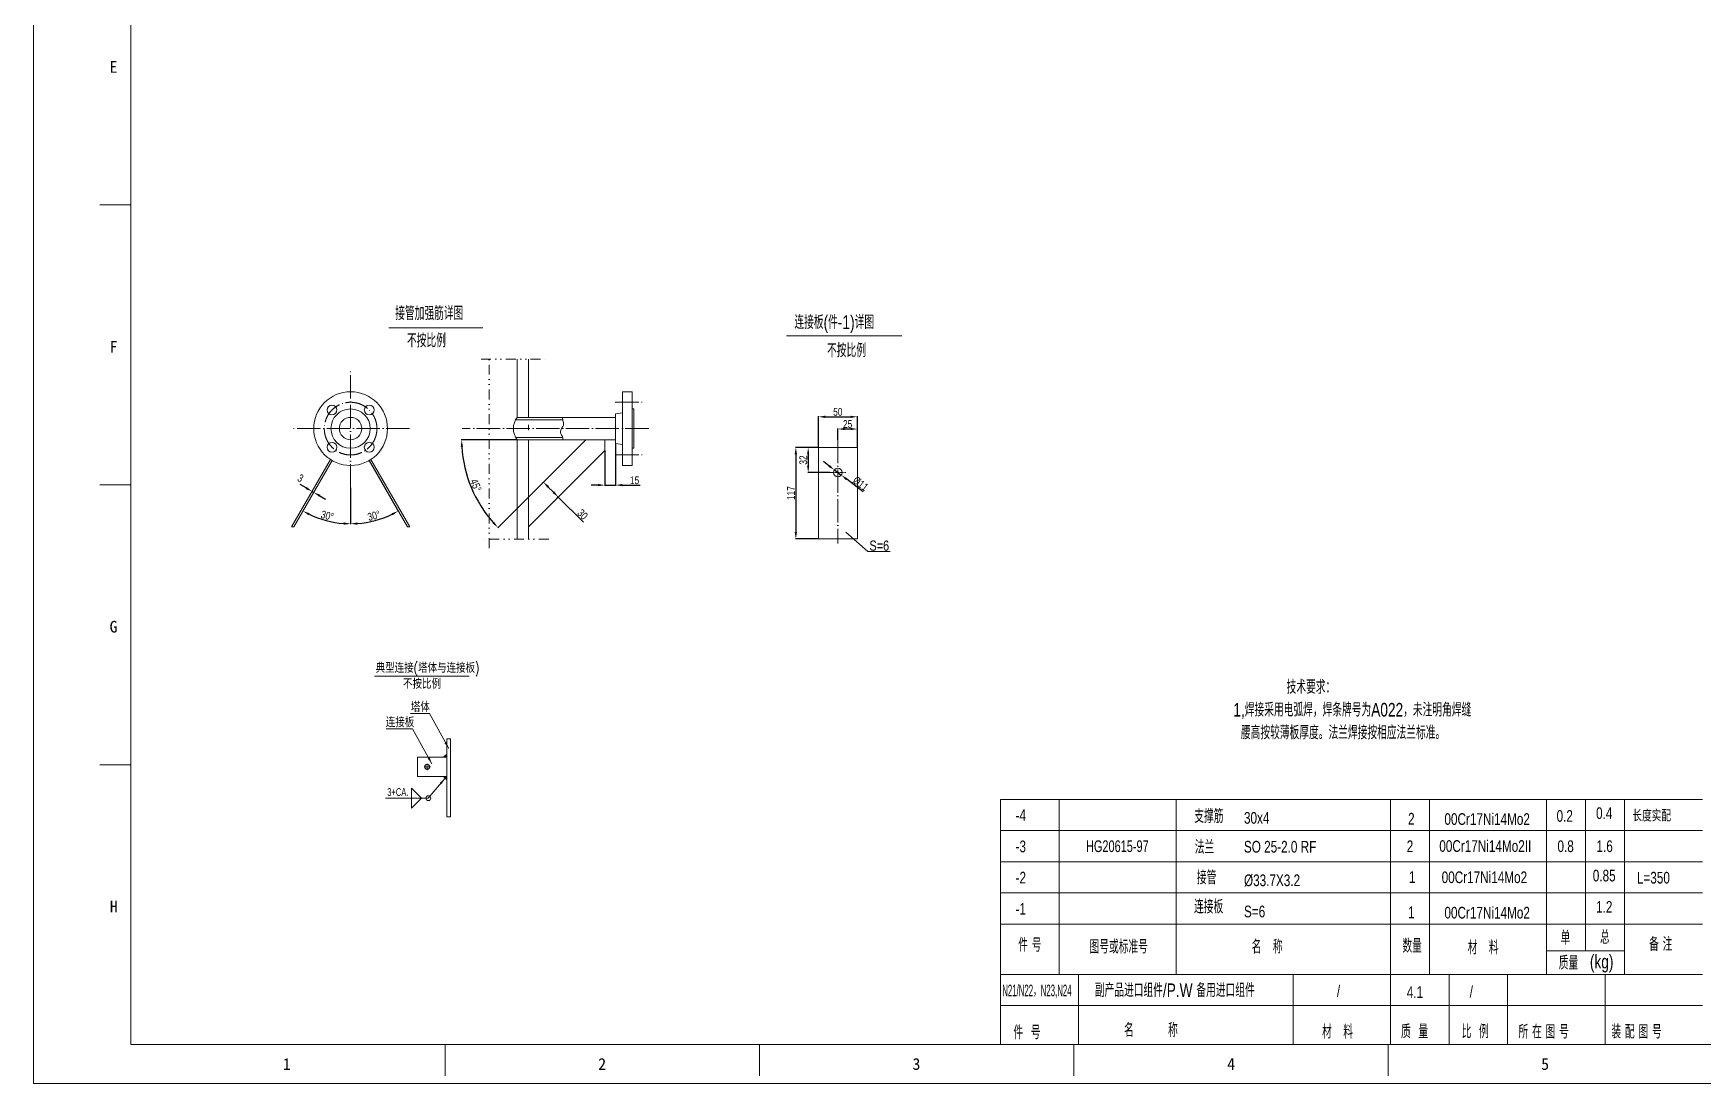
# Model space of a CAD drawing. Header units: millimetres. Extents: x 8160 to 405605, y -30951 to 80400.
# Drawn here: x 162532 to 179652, y 7419 to 18188 of the extents above; entities that cross this region are included whole.
import ezdxf
from ezdxf.enums import TextEntityAlignment as Align

# ---------------------------------------------------------------- set-up
doc = ezdxf.new("R2010")
doc.units = ezdxf.units.MM
for name, pattern in [('ACAD_ISO04W100', [30.5, 24, -3, 0.5, -3]), ('CENTER', [50.8, 31.75, -6.35, 6.35, -6.35]), ('DIVIDE', [31.75, 12.7, -6.35, 0, -6.35, 0, -6.35]), ('HIDDEN', [9.525, 6.35, -3.175])]:
    doc.linetypes.add(name, pattern=pattern)
doc.layers.get('0').update_dxf_attribs({"lineweight": 13})
doc.layers.get('Defpoints').update_dxf_attribs({"lineweight": 13})
for name, color, linetype, lineweight in [('bh', 7, 'Continuous', 13), ('CENTER', 1, 'CENTER', 13), ('DIM', 7, 'Continuous', 13), ('DIVIDE', 3, 'DIVIDE', 13), ('HIDDEN', 6, 'HIDDEN', 13), ('PROFILE', 4, 'Continuous', 15), ('SEE', 2, 'Continuous', 13), ('table_i', 7, 'Continuous', 13), ('table_o', 161, 'Continuous', 13)]:
    doc.layers.add(name, color=color, linetype=linetype, lineweight=lineweight)
doc.styles.add('HZ', font='txt.shx', dxfattribs={"width": 0.75, "bigfont": 'tcc_hzdx.shx'})
doc.styles.add('HZDX', font='tcc_simp.shx', dxfattribs={"width": 0.8, "height": 80, "bigfont": 'hzdx.shx'})
doc.styles.add('TCC', font='tcc_simp.shx', dxfattribs={"width": 0.75, "bigfont": 'tcc_hzdx.shx'})
doc.styles.add('图签', font='SimSun.ttf', dxfattribs={"height": 3})
doc.dimstyles.new('uni', dxfattribs={"dimtxt": 90, "dimasz": 70, "dimexe": 5, "dimexo": 0.625, "dimgap": 10, "dimtad": 1, "dimdec": 0, "dimdsep": 46, "dimtxsty": 'HZDX', "dimcen": 2.5, "dimadec": 0, "dimazin": 0, "dimtfac": 1, "dimtdec": 0, "dimtmove": 0, "dimatfit": 3, "dimfxl": 0, "dimarcsym": 0})

# ---------------------------------------------------------------- blocks, each defined once
blk = doc.blocks.new('*D546')
at = {"layer": 'Defpoints', "color": 0}
for p in [(170583, 13942), (170352, 13006), (170583, 13006)]:
    blk.add_point(p, dxfattribs=at)
at = {"layer": 'DIM', "color": 0, "lineweight": -2}
for p, q in [((170582, 13942), (170347, 13942)), ((170352, 13872), (170352, 13076)), ((170582, 13006), (170347, 13006))]:
    blk.add_line(p, q, dxfattribs=at)
at = {"layer": 'DIM', "color": 0}
for points in [[(170340, 13872), (170364, 13872), (170352, 13942)], [(170340, 13076), (170364, 13076), (170352, 13006)]]:
    blk.add_solid(points, dxfattribs=at)
at = {"layer": 'DIM', "color": 0, "insert": (170302, 13474), "char_height": 80, "attachment_point": 5, "rotation": 90, "style": 'HZDX'}
blk.add_mtext('117', dxfattribs=at)
blk = doc.blocks.new('*D547')
at = {"layer": 'Defpoints', "color": 0}
for p in [(170583, 13942), (170479, 13686), (170702, 13686)]:
    blk.add_point(p, dxfattribs=at)
at = {"layer": 'DIM', "color": 0, "lineweight": -2}
for p, q in [((170582, 13942), (170474, 13942)), ((170479, 13872), (170479, 13756)), ((170701, 13686), (170474, 13686))]:
    blk.add_line(p, q, dxfattribs=at)
at = {"layer": 'DIM', "color": 0}
for points in [[(170467, 13872), (170490, 13872), (170479, 13942)], [(170467, 13756), (170490, 13756), (170479, 13686)]]:
    blk.add_solid(points, dxfattribs=at)
at = {"layer": 'DIM', "color": 0, "insert": (170429, 13814), "char_height": 80, "attachment_point": 5, "rotation": 90, "style": 'HZDX'}
blk.add_mtext('32', dxfattribs=at)
blk = doc.blocks.new('*D548')
at = {"layer": 'Defpoints', "color": 0}
for p in [(170983, 14132), (170783, 14022), (170983, 13942)]:
    blk.add_point(p, dxfattribs=at)
at = {"layer": 'DIM', "color": 0, "lineweight": -2}
for p, q in [((170783, 14022), (170783, 14137)), ((170853, 14132), (170913, 14132)), ((170983, 13942), (170983, 14137))]:
    blk.add_line(p, q, dxfattribs=at)
at = {"layer": 'DIM', "color": 0}
for points in [[(170853, 14143), (170853, 14120), (170783, 14132)], [(170913, 14143), (170913, 14120), (170983, 14132)]]:
    blk.add_solid(points, dxfattribs=at)
at = {"layer": 'DIM', "color": 0, "insert": (170883, 14182), "char_height": 80, "attachment_point": 5, "style": 'HZDX'}
blk.add_mtext('25', dxfattribs=at)
blk = doc.blocks.new('*D549')
at = {"layer": 'Defpoints', "color": 0}
for p in [(170983, 14257), (170583, 13942), (170983, 13942)]:
    blk.add_point(p, dxfattribs=at)
at = {"layer": 'DIM', "color": 0, "lineweight": -2}
for p, q in [((170583, 13942), (170583, 14262)), ((170653, 14257), (170913, 14257)), ((170983, 13942), (170983, 14262))]:
    blk.add_line(p, q, dxfattribs=at)
at = {"layer": 'DIM', "color": 0}
for points in [[(170653, 14268), (170653, 14245), (170583, 14257)], [(170913, 14268), (170913, 14245), (170983, 14257)]]:
    blk.add_solid(points, dxfattribs=at)
at = {"layer": 'DIM', "color": 0, "insert": (170783, 14307), "char_height": 80, "attachment_point": 5, "style": 'HZDX'}
blk.add_mtext('50', dxfattribs=at)
blk = doc.blocks.new('*D550')
at = {"layer": 'Defpoints', "color": 0}
for p in [(170748, 13712), (170818, 13659)]:
    blk.add_point(p, dxfattribs=at)
at = {"layer": 'DIM', "color": 0, "lineweight": -2}
for p, q in [((170692, 13755), (170637, 13797)), ((170748, 13712), (170818, 13659)), ((171043, 13488), (170874, 13617))]:
    blk.add_line(p, q, dxfattribs=at)
at = {"layer": 'DIM', "color": 0}
for points in [[(170699, 13764), (170685, 13745), (170748, 13712)], [(170881, 13626), (170867, 13607), (170818, 13659)]]:
    blk.add_solid(points, dxfattribs=at)
at = {"layer": 'DIM', "color": 0, "insert": (171016, 13571), "char_height": 80, "attachment_point": 5, "rotation": 322.7581, "style": 'HZDX'}
blk.add_mtext('%%C11', dxfattribs=at)
blk = doc.blocks.new('*D562')
at = {"layer": 'Defpoints', "color": 0}
for p in [(165786, 14741), (165597, 13808), (165786, 13530), (165452, 13218), (165204, 13128)]:
    blk.add_point(p, dxfattribs=at)
at = {"layer": 'DIM', "color": 0, "lineweight": -2}
blk.add_line((165786, 13530), (165786, 13155), dxfattribs=at)
blk.add_arc((165786, 14136), 976, 244.1093, 265.8907, dxfattribs=at)
at = {"layer": 'DIM', "color": 0}
for points in [[(165354, 13247), (165365, 13268), (165298, 13290)], [(165716, 13174), (165715, 13150), (165786, 13160)]]:
    blk.add_solid(points, dxfattribs=at)
at = {"layer": 'DIM', "color": 0, "insert": (165547, 13243), "char_height": 80, "attachment_point": 5, "rotation": 345, "style": 'HZDX'}
blk.add_mtext('30°', dxfattribs=at)
blk = doc.blocks.new('*D563')
at = {"layer": 'Defpoints', "color": 0}
for p in [(165786, 14136), (165975, 13808), (165786, 13530), (165955, 13174)]:
    blk.add_point(p, dxfattribs=at)
at = {"layer": 'DIM', "color": 0, "lineweight": -2}
for p, q in [((165975, 13808), (166276, 13286)), ((165786, 13530), (165786, 13155))]:
    blk.add_line(p, q, dxfattribs=at)
blk.add_arc((165786, 14136), 976, 274.1093, 295.8907, dxfattribs=at)
at = {"layer": 'DIM', "color": 0}
for points in [[(166207, 13268), (166217, 13247), (166274, 13290)], [(165856, 13150), (165855, 13174), (165786, 13160)]]:
    blk.add_solid(points, dxfattribs=at)
at = {"layer": 'DIM', "color": 0, "insert": (166025, 13243), "char_height": 80, "attachment_point": 5, "rotation": 15, "style": 'HZDX'}
blk.add_mtext('30°', dxfattribs=at)
blk = doc.blocks.new('*D561')
at = {"layer": 'Defpoints', "color": 0}
for p in [(165389, 13492), (165408, 13482), (165408, 13482)]:
    blk.add_point(p, dxfattribs=at)
at = {"layer": 'DIM', "color": 0, "lineweight": -2}
for p, q in [((165329, 13527), (165268, 13562)), ((165389, 13492), (165387, 13488)), ((165389, 13492), (165408, 13482)), ((165408, 13481), (165406, 13477)), ((165469, 13447), (165529, 13412))]:
    blk.add_line(p, q, dxfattribs=at)
at = {"layer": 'DIM', "color": 0}
for points in [[(165335, 13538), (165323, 13517), (165389, 13492)], [(165475, 13457), (165463, 13437), (165408, 13482)]]:
    blk.add_solid(points, dxfattribs=at)
at = {"layer": 'DIM', "color": 0, "insert": (165272, 13628), "char_height": 80, "attachment_point": 5, "rotation": 330, "style": 'HZDX'}
blk.add_mtext('3', dxfattribs=at)
blk = doc.blocks.new('*D564')
at = {"layer": 'Defpoints', "color": 0}
for p in [(168394, 13913), (168502, 13983), (168502, 13556)]:
    blk.add_point(p, dxfattribs=at)
at = {"layer": 'DIM', "color": 0, "lineweight": -2}
for p, q in [((168394, 13912), (168394, 13551)), ((168502, 13982), (168502, 13551)), ((168324, 13556), (168254, 13556)), ((168394, 13556), (168502, 13556)), ((168572, 13556), (168754, 13556))]:
    blk.add_line(p, q, dxfattribs=at)
at = {"layer": 'DIM', "color": 0}
for points in [[(168324, 13568), (168324, 13545), (168394, 13556)], [(168572, 13568), (168572, 13545), (168502, 13556)]]:
    blk.add_solid(points, dxfattribs=at)
at = {"layer": 'DIM', "color": 0, "insert": (168698, 13606), "char_height": 80, "attachment_point": 5, "style": 'HZDX'}
blk.add_mtext('15', dxfattribs=at)
blk = doc.blocks.new('*D565')
at = {"layer": 'Defpoints', "color": 0}
for p in [(167494, 14021), (168197, 14021), (168502, 14021), (166968, 13691), (167609, 13433)]:
    blk.add_point(p, dxfattribs=at)
at = {"layer": 'DIM', "color": 0, "lineweight": -2}
for p, q in [((167494, 14021), (166920, 14021)), ((167609, 13433), (167294, 13118))]:
    blk.add_line(p, q, dxfattribs=at)
blk.add_arc((168197, 14021), 1272, 183.1532, 221.8468, dxfattribs=at)
at = {"layer": 'DIM', "color": 0}
for points in [[(166915, 13950), (166938, 13951), (166925, 14021)], [(167258, 13180), (167241, 13164), (167297, 13121)]]:
    blk.add_solid(points, dxfattribs=at)
at = {"layer": 'DIM', "color": 0, "insert": (167070, 13554), "char_height": 80, "attachment_point": 5, "rotation": 292.5, "style": 'HZDX'}
blk.add_mtext('45°', dxfattribs=at)
blk = doc.blocks.new('*D560')
at = {"layer": 'Defpoints', "color": 0}
for p in [(167750, 13574), (167903, 13421), (167916, 13434)]:
    blk.add_point(p, dxfattribs=at)
at = {"layer": 'DIM', "color": 0, "lineweight": -2}
for p, q in [((167751, 13575), (167767, 13590)), ((167812, 13537), (167866, 13484)), ((167903, 13422), (167919, 13438)), ((167916, 13434), (168173, 13177))]:
    blk.add_line(p, q, dxfattribs=at)
at = {"layer": 'DIM', "color": 0}
for points in [[(167821, 13546), (167804, 13529), (167763, 13587)], [(167874, 13492), (167858, 13475), (167916, 13434)]]:
    blk.add_solid(points, dxfattribs=at)
at = {"layer": 'DIM', "color": 0, "insert": (168165, 13256), "char_height": 80, "attachment_point": 5, "rotation": 315, "style": 'HZDX'}
blk.add_mtext('30', dxfattribs=at)
blk = doc.blocks.new('bconn-5')
at = {"layer": 'bh'}
for points in [[(303957, -6044), (303925, -6076), (303957, -6076)], [(303957, -6308), (303925, -6276), (303957, -6276)]]:
    blk.add_hatch(color=256, dxfattribs=at).paths.add_polyline_path(points)
for p, q in [((303925, -6076), (303957, -6044)), ((303925, -6276), (303957, -6308))]:
    blk.add_line(p, q, dxfattribs=at)
at = {"layer": 'CENTER'}
for p, q in [((303757, -6209), (303757, -6143)), ((303724, -6176), (303790, -6176))]:
    blk.add_line(p, q, dxfattribs=at)
at = {"layer": 'DIM'}
for p, q in [((303217, -5244), (304186, -5244)), ((303594, -6393), (303697, -6496)), ((303594, -6393), (303594, -6496)), ((303594, -6599), (303697, -6496)), ((303594, -6599), (303594, -6496))]:
    blk.add_line(p, q, dxfattribs=at)
blk.add_circle((303768, -6496), 25, dxfattribs=at)
at = {"layer": 'PROFILE'}
for p, q in [((303957, -6687), (303957, -5887)), ((303997, -5887), (303957, -5887)), ((303997, -6687), (303997, -5887)), ((303657, -6276), (303657, -6076)), ((303957, -6076), (303657, -6076)), ((303957, -6276), (303657, -6276)), ((303997, -6687), (303957, -6687))]:
    blk.add_line(p, q, dxfattribs=at)
blk.add_circle((303757, -6176), 25, dxfattribs=at)
at = {"layer": 'DIM'}
for s, height, style, width, p in [('典型连接(塔体与连接板)', 100, 'HZ', 0.75, (303228, -5211)), ('不按比例', 100, 'HZ', 0.75, (303508, -5375)), ('塔体', 100, 'HZ', 0.75, (303589, -5612)), ('连接板', 100, 'HZ', 0.75, (303332, -5769)), ('3+CA.', 80, 'HZDX', 0.7, (303347, -6474))]:
    blk.add_text(s, height=height, dxfattribs=dict(at, style=style, width=width)).set_placement(p)
at = {"layer": 'bh'}
for points in [[(303978, -5988), (303779, -5628), (303584, -5628)], [(303805, -6145), (303606, -5786), (303337, -5786)]]:
    blk.add_leader(points, dimstyle='uni', override={"dimgap": 10, "dimtad": 0}, dxfattribs=at)
at = {"layer": 'DIM'}
blk.add_leader([(303941, -6292), (303768, -6496), (303330, -6496)], dimstyle='uni', override={"dimgap": 10, "dimtad": 0}, dxfattribs=at)

msp = doc.modelspace()

# ---------------------------------------------------------------- linework, layer by layer
at = {"color": 7}
for p, q in [((162532.2, 31179.5), (162532.2, 7419.5)), ((163532.2, 30779.5), (163532.2, 7819.5)), ((163532.2, 16429.5), (163212.2, 16429.5)), ((166178.7, 15170.3), (167142.4, 15170.3)), ((170254.6, 15088.8), (171438.3, 15088.8)), ((163532.2, 13559.5), (163212.2, 13559.5)), ((163532.2, 10689.5), (163212.2, 10689.5)), ((163532.2, 7819.5), (195772.2, 7819.5)), ((166756.2, 7819.5), (166756.2, 7499.5)), ((169980.2, 7819.5), (169980.2, 7499.5)), ((173204.2, 7819.5), (173204.2, 7499.5)), ((176428.2, 7819.5), (176428.2, 7499.5)), ((162532.2, 7419.5), (196172.2, 7419.5))]:
    msp.add_line(p, q, dxfattribs=at)
at = {"layer": 'CENTER', "color": 7, "linetype": 'ACAD_ISO04W100', "ltscale": 10}
for p, q in [((165785.7, 13530.3), (165785.7, 14741.3)), ((168500.7, 14405.8), (168795.1, 14405.8)), ((166391.2, 14135.8), (165180.2, 14135.8)), ((168842.9, 14135.8), (166929.2, 14135.8)), ((170783.1, 14021.8), (170783.1, 12958.1)), ((168500.7, 13865.8), (168803, 13865.8))]:
    msp.add_line(p, q, dxfattribs=at)
at = {"layer": 'CENTER', "color": 7}
msp.add_line((170701.7, 13685.6), (170864.4, 13685.6), dxfattribs=at)
at = {"layer": 'CENTER', "color": 7, "linetype": 'ACAD_ISO04W100', "ltscale": 10}
msp.add_circle((165785.7, 14135.8), 270, dxfattribs=at)
at = {"layer": 'DIVIDE', "color": 7, "ltscale": 8}
for p, q in [((167207.4, 12910.2), (167207.4, 14904.6)), ((167123.8, 14846.5), (167814.4, 14846.5)), ((167818, 13001), (167138.4, 13001))]:
    msp.add_line(p, q, dxfattribs=at)
at = {"layer": 'HIDDEN', "color": 7}
msp.add_line((167609.4, 14174.3), (167609.4, 14117.5), dxfattribs=at)
at = {"layer": 'PROFILE', "color": 7}
for p, q in [((167494.2, 14251), (167494.2, 14846.5)), ((167609.4, 14251), (167609.4, 14846.5)), ((168574.2, 14513.8), (168574.2, 13757.8)), ((168574.2, 14513.8), (168675, 14513.8)), ((168675, 14513.8), (168675, 13757.8)), ((167962.3, 14225.8), (167478.1, 14225.8)), ((168502.2, 14251), (167494.2, 14251)), ((168502.2, 14288.9), (168574.2, 14297.8)), ((168502.2, 14288.9), (168502.2, 13982.6)), ((168675, 14337.4), (168689.4, 14337.4)), ((168689.4, 14337.4), (168689.4, 13934.2)), ((167960.8, 14045.8), (167478.1, 14045.8)), ((168502.2, 14020.6), (167494.2, 14020.6)), ((167494.2, 13001), (167494.2, 14020.6)), ((168196.7, 14020.6), (167609.4, 13433.2)), ((167609.4, 13001), (167609.4, 14020.6)), ((168394.2, 13912.6), (167609.4, 13127.8)), ((168394.2, 14020.6), (168394.2, 13912.6)), ((168502.2, 13982.6), (168574.2, 13973.8)), ((168675, 13934.2), (168689.4, 13934.2)), ((170583.1, 13941.6), (170583.1, 13005.6)), ((170583.1, 13941.6), (170983.1, 13941.6)), ((170983.1, 13941.6), (170983.1, 13005.6)), ((165578.3, 13819.7), (165178.8, 13127.8)), ((165596.7, 13808.4), (165203.8, 13127.8)), ((165974.7, 13808.4), (166367.7, 13127.8)), ((165993.1, 13819.7), (166392.6, 13127.8)), ((168675, 13757.8), (168574.2, 13757.8)), ((165203.8, 13127.8), (165178.8, 13127.8)), ((166392.6, 13127.8), (166367.7, 13127.8)), ((170583.1, 13005.6), (170983.1, 13005.6))]:
    msp.add_line(p, q, dxfattribs=at)
for centre, radius in [((165785.7, 14135.8), 378), ((165594.8, 14326.7), 50.4), ((165785.7, 14135.8), 201.6), ((165785.7, 14135.8), 115.2), ((165976.7, 14326.7), 50.4), ((165594.8, 13944.8), 50.4), ((165976.7, 13944.8), 50.4), ((170783.1, 13685.6), 44)]:
    msp.add_circle(centre, radius, dxfattribs=at)
msp.add_arc((167646.4, 14135.8), 190.9, 142.87663, 217.12337, dxfattribs=at)
at = {"layer": 'SEE', "color": 7}
for p, q in [((171091.7, 12875.9), (170866.2, 13073.2)), ((171320.5, 12875.9), (171091.7, 12875.9))]:
    msp.add_line(p, q, dxfattribs=at)
msp.add_open_spline([(167957.5, 14251), (167966.5, 14201.1), (167980.7, 14165.4), (167922.8, 14116.9), (167945.3, 14067), (167961.4, 14050.1), (167963.5, 14020.6)], degree=3, knots=[25.0994106, 25.0994106, 25.0994106, 25.0994106, 31.7040504, 41.266951, 49.6052041, 50.8129459, 50.8129459, 50.8129459, 50.8129459], dxfattribs=at)
at = {"layer": 'table_i', "color": 7}
for p, q in [((176452.2, 8539.5), (176452.2, 10334)), ((176852.2, 8539.5), (176852.2, 10334)), ((178052.2, 8539.5), (178052.2, 10334)), ((178452.2, 8779.5), (178452.2, 10334)), ((178852.2, 8539.5), (178852.2, 10334)), ((172452.2, 10014), (179652.2, 10014)), ((172452.2, 9694), (179652.2, 9694)), ((172452.2, 9374), (179652.2, 9374)), ((178052.2, 8779.5), (178852.2, 8779.5)), ((175452, 8539.5), (175452, 7819.5)), ((176452, 8539.5), (176452, 7819.5)), ((177052, 8539.5), (177052, 7819.5)), ((177652, 8539.5), (177652, 7819.5)), ((178652.1, 8539.5), (178652.1, 7819.5))]:
    msp.add_line(p, q, dxfattribs=at)
at = {"layer": 'table_o', "color": 7}
for p, q in [((172452.2, 10334), (172452.2, 8539.5)), ((172452.2, 10334), (179652.2, 10334)), ((173052.2, 8539.5), (173052.2, 10334)), ((174252.2, 8539.5), (174252.2, 10334)), ((172452.2, 9054), (179652.2, 9054)), ((172452.2, 7819.5), (172452.2, 8539.5)), ((172452.2, 8539.5), (179652.2, 8539.5)), ((173252.2, 8539.5), (173252.2, 7819.5)), ((172452.2, 8219.5), (179652.2, 8219.5))]:
    msp.add_line(p, q, dxfattribs=at)

# ---------------------------------------------------------------- block references
at = {"layer": 'DIM', "color": 7}
msp.add_blockref('bconn-5', (-137185.3, 16843), dxfattribs=at)

# ---------------------------------------------------------------- texts
at = {"color": 7, "style": '图签'}
for s, p in [('E', (163312.9, 17784.6)), ('F', (163314.2, 14914.6)), ('G', (163313.6, 12044.6)), ('H', (163315.6, 9174.6)), ('1', (165090.6, 7560.4)), ('2', (168325.2, 7560.4)), ('3', (171547.9, 7560.4)), ('4', (174775.9, 7560.4)), ('5', (177995.9, 7560.4))]:
    msp.add_text(s, height=120, dxfattribs=at).set_placement(p)
at = {"color": 7, "style": 'TCC'}
for s, height, width, p in [('接管加强筋详图', 140, 0.75, (166242.9, 15248.2)), ('连接板(件-1)详图', 140, 0.75, (170337.5, 15157.3)), ('不按比例', 140, 0.75, (166364.1, 14968.9)), ('不按比例', 140, 0.75, (170672.1, 14867.8)), ('-4', 120, 0.75, (172605.7, 10111.5)), ('支撑筋', 140, 0.75, (174438.5, 10092)), ('30x4', 120, 0.75, (174948.5, 10084.3)), ('2', 120, 0.75, (176631.5, 10075.7)), ('00Cr17Ni14Mo2', 120, 0.75, (177004.4, 10072.1)), ('-3', 120, 0.75, (172605.7, 9791.5)), ('法兰', 140, 0.75, (174443.2, 9774.9)), ('SO 25-2.0 RF', 120, 0.75, (174947.7, 9788.3)), ('00Cr17Ni14Mo2II', 120, 0.75, (176951.7, 9795.6)), ('-2', 120, 0.75, (172605.7, 9471.5)), ('接管', 140, 0.75, (174465.4, 9462.8)), ('00Cr17Ni14Mo2', 120, 0.75, (176975.9, 9475.3)), ('%%C33.7X3.2', 120, 0.75, (174948.5, 9444.3)), ('-1', 120, 0.75, (172605.7, 9151.5)), ('连接板', 140, 0.75, (174436.4, 9164)), ('S=6', 120, 0.75, (174948.5, 9124.3)), ('1', 120, 0.75, (176631.5, 9115.7)), ('00Cr17Ni14Mo2', 120, 0.75, (177004.4, 9112.1)), ('件 号', 140, 0.75, (172632.8, 8770.8)), ('图号或标准号', 140, 0.75, (173364.4, 8753.2)), ('名   称', 140, 0.75, (175027.5, 8753.2)), ('数量', 140, 0.75, (176573, 8762)), ('单', 140, 0.75, (178194.6, 8844.8)), ('总', 140, 0.75, (178600, 8851.2)), ('备 注', 140, 0.75, (179103.6, 8779.5)), ('材   料', 140, 0.75, (177243.2, 8744.4)), ('质量', 140, 0.75, (178177, 8588.4)), ('(kg)', 140, 0.75, (178495.9, 8600.5)), ('N21/N22，N23,N24', 120, 0.5, (172468.7, 8314.6)), ('副产品进口组件/P.W 备用进口组件', 140, 0.75, (173418.7, 8307.2)), ('/', 120, 0.75, (175901.3, 8309.1)), ('4.1', 120, 0.75, (176617.9, 8296.8)), ('/', 120, 0.75, (177263.5, 8302.2)), ('名         称', 140, 0.75, (173718.7, 7898.1)), ('件  号', 140, 0.75, (172584, 7874.5)), ('材   料', 140, 0.75, (175749.7, 7881.5)), ('质  量', 140, 0.75, (176559, 7884.1)), ('比  例', 140, 0.75, (177181.1, 7884.4)), ('所 在 图 号', 140, 0.75, (177764, 7881.5)), ('装 配 图 号', 140, 0.75, (178716.8, 7881.5))]:
    msp.add_text(s, height=height, dxfattribs=dict(at, width=width)).set_placement(p)
for s, width, p in [('0.2', 0.75, (178237.9, 10164.3)), ('0.4', 0.75, (178643, 10192.7)), ('长度实配', 0.75, (179129.8, 10173.6)), ('HG20615-97', 0.7, (173649.5, 9854)), ('2', 0.75, (176650.9, 9854)), ('0.8', 0.75, (178247.3, 9853.8)), ('1.6', 0.75, (178647.3, 9853.8)), ('1', 0.75, (176673.3, 9537.8)), ('0.85', 0.75, (178643, 9552.7)), ('L=350', 0.75, (179147.4, 9530.9)), ('1.2', 0.75, (178643, 9232.7))]:
    msp.add_text(s, height=120, dxfattribs=dict(at, width=width)).set_placement(p, align=Align.MIDDLE)
at = {"color": 7, "insert": (174839.2, 11556.4), "char_height": 140, "width": 3314.926, "attachment_point": 1, "style": 'TCC'}
msp.add_mtext('{\\Ftcc_simp,hzdx|c134;              技术要求：\\P1,焊接采用电弧焊，焊条牌号为A022，未注明角焊缝\\P  腰高按较薄板厚度。法兰焊接按相应法兰标准。}', dxfattribs=at)
at = {"layer": 'SEE', "color": 7, "style": 'HZDX', "width": 0.8}
msp.add_text('S=6', height=104.4, dxfattribs=at).set_placement((171107, 12883.8))

# ---------------------------------------------------------------- dimensions: what is measured, and where the dimension line sits
at = {"layer": 'DIM', "color": 7}
for base, line1, line2, picture, middle in [((165451.9, 13218.4), ((165785.7, 13530.3), (165785.7, 14741.3)), ((165596.7, 13808.4), (165203.8, 13127.8)), '*D562', (165546.6, 13243.2)), ((166968, 13691.3), ((168196.7, 14020.6), (167609.4, 13433.2)), ((168502.2, 14020.6), (167494.2, 14020.6)), '*D565', (167069.7, 13553.7))]:
    dim = msp.add_angular_dim_2l(base=base, line1=line1, line2=line2, dimstyle='uni', dxfattribs=at)
    dim.commit()
    dim.dimension.update_dxf_attribs({"geometry": picture, "text_midpoint": middle})
for base, p1, p2, text, picture, middle in [((170983.1, 14256.8), (170583.1, 13941.6), (170983.1, 13941.6), '50', '*D549', (170783.1, 14306.8)), ((170983.1, 14131.7), (170783.1, 14021.8), (170983.1, 13941.6), '25', '*D548', (170883.1, 14181.7)), ((168502.2, 13556.5), (168394.2, 13912.6), (168502.2, 13982.6), '15', '*D564', (168697.9, 13606.5))]:
    dim = msp.add_linear_dim(base=base, p1=p1, p2=p2, text=text, dimstyle='uni', dxfattribs=at)
    dim.commit()
    dim.dimension.update_dxf_attribs({"geometry": picture, "text_midpoint": middle})
dim = msp.add_angular_dim_3p(base=(165955.3, 13174.4), center=(165785.7, 14135.8), p1=(165785.7, 13530.3), p2=(165974.7, 13808.4), dimstyle='uni', override={"dimtmove": 1}, dxfattribs=at)
dim.commit()
dim.dimension.update_dxf_attribs({"geometry": '*D563', "text_midpoint": (166024.9, 13243.2)})
for base, p2, text, picture, middle in [((170352.1, 13005.6), (170583.1, 13005.6), '117', '*D546', (170302.1, 13473.6)), ((170478.7, 13685.6), (170701.7, 13685.6), '32', '*D547', (170428.7, 13813.6))]:
    dim = msp.add_linear_dim(base=base, p1=(170583.1, 13941.6), p2=p2, angle=270, text=text, dimstyle='uni', dxfattribs=at)
    dim.commit()
    dim.dimension.update_dxf_attribs({"geometry": picture, "text_midpoint": middle})
dim = msp.add_diameter_dim_2p(p1=(170748, 13712.2), p2=(170818.1, 13658.9), text='%%C11', dimstyle='uni', dxfattribs=at)
dim.commit()
dim.dimension.update_dxf_attribs({"geometry": '*D550', "text_midpoint": (171016.3, 13571.1)})
dim = msp.add_linear_dim(base=(165408.1, 13481.7), p1=(165389.4, 13492.5), p2=(165408.1, 13481.7), angle=330, text='3', dimstyle='uni', override={"dimtmove": 2}, dxfattribs=at)
dim.commit()
dim.dimension.update_dxf_attribs({"geometry": '*D561', "text_midpoint": (165271.7, 13628.4), "dimtype": 161})
dim = msp.add_linear_dim(base=(167915.7, 13434.1), p1=(167750.3, 13574.1), p2=(167903, 13421.3), angle=315, text='30', dimstyle='uni', dxfattribs=at)
dim.commit()
dim.dimension.update_dxf_attribs({"geometry": '*D560', "text_midpoint": (168129.2, 13220.6), "dimtype": 161})

doc.saveas('drawing.dxf')
